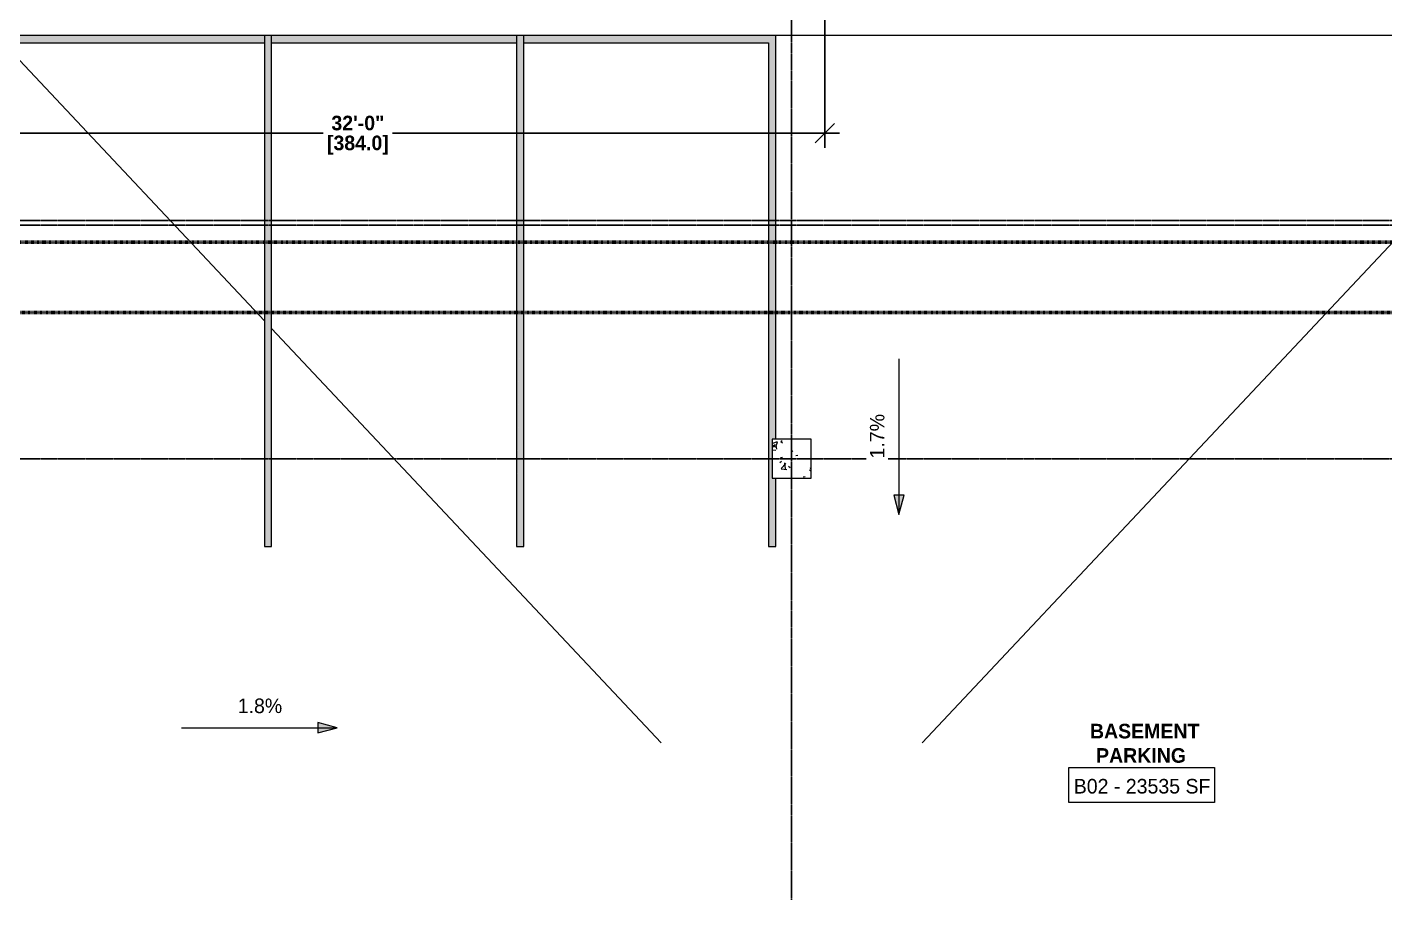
# Model space of a CAD drawing. Header units: inches. Extents: x -4124 to -1807, y 11006 to 12379.
# Drawn here: x -3142 to -2583, y 11006 to 11365 of the extents above; entities that cross this region are included whole.
import ezdxf

# ---------------------------------------------------------------- set-up
doc = ezdxf.new("R2010")
doc.units = ezdxf.units.IN
doc.header["$MEASUREMENT"] = 0
for name, pattern in [('Dash 1_16_', [0.125, 0.0625, -0.0625]), ('Double Dash 3_8_', [1, 0.375, -0.125, 0.125, -0.125, 0.125, -0.125]), ('Grid Line 1_2_', [0.875, 0.5, -0.125, 0.125, -0.125]), ('Grid Line 1_2__2_', [0.875, 0.5, -0.125, 0.125, -0.125])]:
    doc.linetypes.add(name, pattern=pattern)
for name, color, linetype, lineweight in [('0-1', 7, 'Continuous', 5), ('0-3', 130, 'Double Dash 3_8_', 60), ('0-5', 8, 'Continuous', 9), ('A-ANNO-DIMS-1', 211, 'Continuous', 30), ('A-AREA-IDEN', 2, 'Continuous', 9), ('A-FLOR-1', 9, 'Continuous', 18), ('A-GENM', 5, 'Continuous', 9), ('C-PROP-LINE-2', 130, 'Dash 1_16_', 60), ('G-ANNO-DIMS', 111, 'Continuous', 9), ('S-COLS', 52, 'Continuous', 9), ('S-COLS-1', 7, 'Continuous', 9), ('S-GRID-1', 1, 'Grid Line 1_2_', 9), ('S-GRID-2', 1, 'Grid Line 1_2__2_', 30)]:
    doc.layers.add(name, color=color, linetype=linetype, lineweight=lineweight)
doc.styles.add('Century Gothic', font='ufonts.com_century-gothic.ttf', dxfattribs={"height": 6})
doc.styles.add('Century Gothic_B', font='GOTHICB.TTF', dxfattribs={"height": 6})
doc.dimstyles.new('OD__1_16__Tol__', dxfattribs={"dimscale": 12, "dimtxt": 6.26501, "dimasz": 0.666667, "dimexe": 0.5, "dimexo": 0.333333, "dimgap": 0.083333, "dimtad": 1, "dimdec": 4, "dimrnd": 0.0625, "dimzin": 3, "dimdsep": 46, "dimlunit": 4, "dimtxsty": 'Century Gothic_B', "dimblk1": 'OBLIQUE', "dimblk2": 'OBLIQUE', "dimsah": 1, "dimcen": 0.09, "dimdle": 0.5, "dimazin": 0, "dimtfac": 1, "dimtdec": 4, "dimtix": 1, "dimtmove": 0, "dimatfit": 3, "dimfxl": 1, "dimtvp": 1, "dimtfill": 1, "dimfrac": 2, "dimtolj": 1, "dimtzin": 0, "dimlwd": 30, "dimlwe": 30, "dimarcsym": 2})

# ---------------------------------------------------------------- blocks, each defined once
blk = doc.blocks.new('Family - ___-2835860-ENLARGED FLOOR PLAN - BASEMENT - EAST')
at = {"layer": 'C-PROP-LINE-2'}
blk.add_line((-2067.92, 11247.39), (-3401.42, 11247.39), dxfattribs=at)
blk = doc.blocks.new('Family - ___-2835903-ENLARGED FLOOR PLAN - BASEMENT - EAST')
at = {"layer": 'C-PROP-LINE-2'}
blk.add_line((-2096.82, 11276.29), (-3400.92, 11276.29), dxfattribs=at)
blk = doc.blocks.new('Family - ___-2835932-ENLARGED FLOOR PLAN - BASEMENT - EAST')
at = {"layer": 'C-PROP-LINE-2'}
blk.add_line((-2067.92, 11247.39), (-3401.42, 11247.39), dxfattribs=at)
blk = doc.blocks.new('CTR - 1st Phase - Shell_rvt-1-ENLARGED FLOOR PLAN - BASEMENT - EAST')
at = {"layer": 'A-FLOR-1'}
for p, q in [((-2827.32, 11361.19), (-2833.82, 11361.19)), ((-2500.32, 11361.19), (-2827.32, 11361.19)), ((-2773.6, 11070.36), (-2500.32, 11361.19)), ((-3044.16, 11243.95), (-3144.82, 11351.08)), ((-2881.04, 11070.36), (-3041.16, 11240.75))]:
    blk.add_line(p, q, dxfattribs=at)
at = {"layer": 'S-GRID-1'}
for p, q in [((-2827.32, 11005.88), (-2827.32, 12345.93)), ((-1807.14, 11283.19), (-4091.58, 11283.19))]:
    blk.add_line(p, q, dxfattribs=at)
at = {"layer": '0-3'}
for name in ['Family - ___-2835932-ENLARGED FLOOR PLAN - BASEMENT - EAST', 'Family - ___-2835860-ENLARGED FLOOR PLAN - BASEMENT - EAST', 'Family - ___-2835903-ENLARGED FLOOR PLAN - BASEMENT - EAST']:
    blk.add_blockref(name, (0, 0), dxfattribs=at)
blk = doc.blocks.new('034100 - Precast Structural Concrete - Column - Corbels - 16_x16_-V12-ENLARGED FLOOR PLAN - BASEMENT - EAST')
at = {"layer": 'S-COLS'}
h = blk.add_hatch(dxfattribs=at)
h.set_pattern_fill('FP_15', color=256, style=0, pattern_type=2)
h.set_pattern_definition([(140, (11186.205, 2828.308), (1.606828, 18.362056), [1.92, -21.12]), (85, (11186.205, 2828.308), (-19.255874, -3.552257), [1.536, -16.896]), (190.451, (11186.339, 2829.838), (-17.649286, 14.81021), [1.632, -17.949]), (136.184, (11181.085, 2828.308), (4.237615, 27.32125), [2.88, -31.68]), (186.636, (11181.438, 2830.585), (-24.937167, 23.927535), [2.448, -26.924]), (81.184, (11181.085, 2828.308), (-24.937426, 23.927645), [2.304, -25.344]), (111, (11182.365, 2830.868), (10.307465, 15.28081), [1.92, -21.12]), (56, (11182.365, 2830.868), (-18.563735, 6.22856), [1.536, -16.896]), (161.451, (11183.224, 2832.141), (-8.25628, 21.509846), [1.632, -17.949]), (127.5, (11186.205, 2828.308), (-8.5225365, 0.3110953), [0.845, -15.846, 0.845, -16.307, -16.96]), (127.5, (11186.205, 2828.308), (-8.5225365, 0.3110953), [-33.843, 0.845, -16.115]), (97.5, (11186.205, 2828.308), (-10.0974314, 6.7346365), [0.845, -8.934, 0.845, -15.462, -6.464]), (97.5, (11186.205, 2828.308), (-10.0974314, 6.7346365), [-26.086, 0.845, -5.619]), (57.5, (11186.205, 2822.599), (0.5771864, 13.6661073), [0.845, -5.555, 0.845, -19.123, -26.496]), (57.5, (11186.205, 2822.599), (0.5771864, 13.6661073), [-26.368, 0.845, -25.651]), (47.5, (11186.205, 2820.039), (-2.562859, 14.929853), [0.845, -7.475, 0.845, -12.416, -18.816]), (47.5, (11186.205, 2820.039), (-2.562859, 14.929853), [-21.581, 0.845, -17.971])])
h.paths.add_polyline_path([(7.02, -5.92), (7.02, 8.98), (-8.98, 8.98), (-8.98, -7.02), (7.02, -7.02)], flags=0)
at = {"layer": 'S-COLS-1'}
for p, q in [((-8.91, 8.98), (-8.98, 8.98)), ((-8.98, 8.98), (-8.98, -7.02)), ((6.94, 8.98), (-8.91, 8.98)), ((7.02, 8.98), (6.94, 8.98)), ((7.02, -7.02), (7.02, 8.98)), ((-8.98, -7.02), (-8.91, -7.02)), ((-8.91, -7.02), (6.94, -7.02)), ((6.94, -7.02), (7.02, -7.02))]:
    blk.add_line(p, q, dxfattribs=at)
blk = doc.blocks.new('CTR - 1st Phase - Structure_rvt-1-ENLARGED FLOOR PLAN - BASEMENT - EAST')
at = {"layer": 'S-GRID-2'}
for p, q in [((-2827.32, 11005.88), (-2827.32, 12247.5)), ((-1807.14, 11285.19), (-4076.95, 11285.19)), ((-1807.14, 11283.19), (-4076.95, 11283.19)), ((-1807.14, 11187.19), (-4076.95, 11187.19))]:
    blk.add_line(p, q, dxfattribs=at)
at = {"layer": '0-5', "rotation": 269.9999999999967}
blk.add_blockref('034100 - Precast Structural Concrete - Column - Corbels - 16_x16_-V12-ENLARGED FLOOR PLAN - BASEMENT - EAST', (-2828.31, 11186.21), dxfattribs=at)
blk = doc.blocks.new('Parking_Stall_Multiple - STANDARD-1982617-ENLARGED FLOOR PLAN - BASEMENT - EAST')
at = {"layer": 'A-GENM'}
h = blk.add_hatch(color=256, dxfattribs=at)
h.paths.add_polyline_path([(210, -106.67), (106.5, -105.17), (3, -106.67), (181.92, -106.67)], flags=0)
h.paths.add_polyline_path([(0, -103.67), (0.08, -106.58), (0, -106.67), (3, -106.67), (1.5, -105.17)], flags=0)
h.paths.add_polyline_path([(210, 0), (182, 0), (182, -1.5), (166, -1.5), (166, 0), (0, 0), (0, -103.67), (3, -103.67), (3, -3), (210, -3), (210, -1.5)], flags=0)
h = blk.add_hatch(color=256, dxfattribs=at)
h.paths.add_polyline_path([(210, -210.34), (106.5, -208.84), (3, -210.34), (181.92, -210.34)], flags=0)
h.paths.add_polyline_path([(210, -106.67), (210, -103.67), (0, -103.67), (3, -106.67), (106.5, -105.17), (181.92, -106.26)], flags=0)
h.paths.add_polyline_path([(3, -210.34), (0, -207.34), (0, -210.34)], flags=0)
h.paths.add_polyline_path([(0, -106.67), (0.08, -106.58), (0, -103.67)], flags=0)
h.paths.add_polyline_path([(3, -115.54), (3, -106.67), (0, -106.67), (0, -207.34), (3, -207.34)], flags=0)
h = blk.add_hatch(color=256, dxfattribs=at)
h.paths.add_polyline_path([(3, -210.34), (106.5, -208.84), (210, -210.34), (210, -207.34), (0, -207.34)], flags=0)
h.paths.add_polyline_path([(210, -312.5), (210, -311), (3, -311), (3, -210.34), (0, -210.34), (0, -314), (166, -314), (166, -312.5), (182, -312.5), (182, -314), (210, -314)], flags=0)
for p, q in [((166, 0), (0, 0)), ((0, 0), (0, -106.67)), ((210, 0), (182, 0)), ((210, -3), (210, 0)), ((3, -103.67), (3, -3)), ((3, -3), (210, -3)), ((210, -103.67), (0, -103.67)), ((0, -103.67), (0, -210.34)), ((210, -103.67), (3, -103.67)), ((210, -106.67), (210, -103.67)), ((210, -106.67), (210, -103.67)), ((0, -106.67), (210, -106.67)), ((3, -207.34), (3, -106.67)), ((3, -106.67), (210, -106.67)), ((210, -207.34), (0, -207.34)), ((0, -207.34), (0, -314)), ((0, -210.34), (210, -210.34)), ((210, -207.34), (3, -207.34)), ((3, -311), (3, -210.34)), ((3, -210.34), (210, -210.34)), ((210, -210.34), (210, -207.34)), ((210, -210.34), (210, -207.34)), ((210, -311), (3, -311)), ((210, -314), (210, -311)), ((0, -314), (166, -314)), ((182, -314), (210, -314))]:
    blk.add_line(p, q, dxfattribs=at)
blk = doc.blocks.new('_Oblique')
at = {"color": 0, "linetype": 'ByBlock', "lineweight": -2}
blk.add_line((-0.5, -0.5), (0.5, 0.5), dxfattribs=at)
blk = doc.blocks.new('DIMBLOCK41-ENLARGED FLOOR PLAN - BASEMENT - EAST')
at = {"layer": 'A-ANNO-DIMS-1', "color": 0, "lineweight": 30, "transparency": 16777216}
for p, q in [((-3197.7, 11420.99), (-3197.7, 11315.03)), ((-2813.7, 11420.99), (-2813.7, 11315.03)), ((-3203.7, 11321.03), (-2807.7, 11321.03))]:
    blk.add_line(p, q, dxfattribs=at)
at = {"layer": 'Defpoints', "color": 0, "transparency": 16777216}
for p in [(-3197.7, 11424.99), (-2813.7, 11424.99), (-2813.7, 11321.03)]:
    blk.add_point(p, dxfattribs=at)
at = {"layer": 'A-ANNO-DIMS-1', "color": 0, "lineweight": 30, "transparency": 16777216, "xscale": 7.999999999999998, "yscale": 7.999999999999998, "zscale": 7.999999999999998, "rotation": 180}
blk.add_blockref('_Oblique', (-3197.7, 11321.03), dxfattribs=at)
at = {"layer": 'A-ANNO-DIMS-1', "color": 0, "lineweight": 30, "transparency": 16777216, "xscale": 7.999999999999998, "yscale": 7.999999999999998, "zscale": 7.999999999999998}
blk.add_blockref('_Oblique', (-2813.7, 11321.03), dxfattribs=at)
at = {"layer": 'A-ANNO-DIMS-1', "color": 0, "transparency": 16777216, "insert": (-3005.7, 11325.18), "char_height": 6, "attachment_point": 5, "style": 'Century Gothic_B', "bg_fill": 3, "box_fill_scale": 1.25, "bg_fill_color": 256, "bg_fill_true_color": 13158600, "bg_fill_transparency": 0}
blk.add_mtext('\\A1;32\'-0"', dxfattribs=at)
at = {"layer": 'A-ANNO-DIMS-1', "color": 0, "transparency": 16777216, "insert": (-3005.7, 11316.14), "char_height": 6, "attachment_point": 5, "style": 'Century Gothic_B', "bg_fill": 3, "box_fill_scale": 1.25, "bg_fill_color": 256, "bg_fill_true_color": 13158600, "bg_fill_transparency": 0}
blk.add_mtext('\\A1;[384.0]', dxfattribs=at)

msp = doc.modelspace()

# ---------------------------------------------------------------- hatches: boundary and pattern name
at = {"layer": 'G-ANNO-DIMS'}
for points in [[(-2783.17082, 11164.22768), (-2781.02723, 11172.22768), (-2785.31441, 11172.22768)], [(-2783.17082, 11164.22768), (-2781.02723, 11172.22768), (-2785.31441, 11172.22768)], [(-3014.20029, 11076.65291), (-3022.20029, 11078.7965), (-3022.20029, 11074.50931)], [(-3014.20029, 11076.65291), (-3022.20029, 11078.7965), (-3022.20029, 11074.50931)]]:
    msp.add_hatch(color=256, dxfattribs=at).paths.add_polyline_path(points, flags=0)

# ---------------------------------------------------------------- linework, layer by layer
at = {"layer": 'A-AREA-IDEN', "flags": 128}
msp.add_lwpolyline([(-2713.30467, 11060.25736), (-2653.46845, 11060.25736), (-2653.46845, 11045.92665), (-2713.30467, 11045.92665)], close=True, dxfattribs=at)
at = {"layer": 'G-ANNO-DIMS'}
for p, q in [((-2783.17082, 11228.22768), (-2783.17082, 11164.22768)), ((-2783.17082, 11228.22768), (-2783.17082, 11164.22768)), ((-2781.02723, 11172.22768), (-2785.31441, 11172.22768)), ((-2785.31441, 11172.22768), (-2783.17082, 11164.22768)), ((-2781.02723, 11172.22768), (-2785.31441, 11172.22768)), ((-2785.31441, 11172.22768), (-2783.17082, 11164.22768)), ((-2783.17082, 11164.22768), (-2781.02723, 11172.22768)), ((-2783.17082, 11164.22768), (-2781.02723, 11172.22768)), ((-3014.20029, 11076.65291), (-3022.20029, 11078.7965)), ((-3022.20029, 11078.7965), (-3022.20029, 11074.50931)), ((-3014.20029, 11076.65291), (-3022.20029, 11078.7965)), ((-3022.20029, 11078.7965), (-3022.20029, 11074.50931)), ((-3078.20029, 11076.65291), (-3014.20029, 11076.65291)), ((-3078.20029, 11076.65291), (-3014.20029, 11076.65291)), ((-3022.20029, 11074.50931), (-3014.20029, 11076.65291)), ((-3022.20029, 11074.50931), (-3014.20029, 11076.65291))]:
    msp.add_line(p, q, dxfattribs=at)

# ---------------------------------------------------------------- block references
at = {"layer": '0-1'}
for name in ['CTR - 1st Phase - Shell_rvt-1-ENLARGED FLOOR PLAN - BASEMENT - EAST', 'CTR - 1st Phase - Structure_rvt-1-ENLARGED FLOOR PLAN - BASEMENT - EAST']:
    msp.add_blockref(name, (0, 0), dxfattribs=at)
at = {"layer": 'A-GENM', "rotation": 270.0000000000005}
msp.add_blockref('Parking_Stall_Multiple - STANDARD-1982617-ENLARGED FLOOR PLAN - BASEMENT - EAST', (-2833.81983, 11361.1894), dxfattribs=at)

# ---------------------------------------------------------------- texts
at = {"layer": 'A-AREA-IDEN', "char_height": 6, "attachment_point": 1}
for s, insert, width, style in [('BASEMENT', (-2704.6401, 11078.23927), 51.308, 'Century Gothic_B'), ('PARKING', (-2702.1401, 11068.23927), 45.248, 'Century Gothic_B'), ('B02 - 23535 SF', (-2711.30467, 11055.59069), 67.468, 'Century Gothic')]:
    msp.add_mtext(s, dxfattribs=dict(at, insert=insert, width=width, style=style))

# ---------------------------------------------------------------- next in the draw order: texts
at = {"layer": 'G-ANNO-DIMS', "insert": (-2795.15971, 11187.33169), "char_height": 6, "width": 21.3503875, "attachment_point": 1, "rotation": 90, "line_spacing_factor": 0.984502, "style": 'Century Gothic', "bg_fill": 3, "box_fill_scale": 1.25, "bg_fill_color": 256, "bg_fill_true_color": 13158600, "bg_fill_transparency": 0}
msp.add_mtext('1.7%', dxfattribs=at)
at = {"layer": 'G-ANNO-DIMS', "insert": (-3055.09629, 11088.6418), "char_height": 6, "width": 21.3503875, "attachment_point": 1, "line_spacing_factor": 0.984502, "style": 'Century Gothic', "bg_fill": 3, "box_fill_scale": 1.25, "bg_fill_color": 256, "bg_fill_true_color": 13158600, "bg_fill_transparency": 0}
msp.add_mtext('1.8%', dxfattribs=at)

# ---------------------------------------------------------------- next in the draw order: dimensions: what is measured, and where the dimension line sits
at = {"layer": 'A-ANNO-DIMS-1'}
dim = msp.add_linear_dim(base=(-2813.69874, 11321.03155), p1=(-3197.69874, 11424.9894), p2=(-2813.69874, 11424.9894), dimstyle='OD__1_16__Tol__', override={"dimpost": '<>\\X', "dimfxl": 384}, dxfattribs=at)
dim.commit()
dim.dimension.update_dxf_attribs({"geometry": 'DIMBLOCK41-ENLARGED FLOOR PLAN - BASEMENT - EAST', "text_midpoint": (-3005.69874, 11321.03155)})

# ---------------------------------------------------------------- next in the draw order: texts
at = {"layer": 'G-ANNO-DIMS', "insert": (-2795.15971, 11187.33169), "char_height": 6, "width": 21.3503875, "attachment_point": 1, "rotation": 90, "line_spacing_factor": 0.984502, "style": 'Century Gothic', "bg_fill": 3, "box_fill_scale": 1.25, "bg_fill_color": 256, "bg_fill_true_color": 13158600, "bg_fill_transparency": 0}
msp.add_mtext('1.7%', dxfattribs=at)
at = {"layer": 'G-ANNO-DIMS', "insert": (-3055.09629, 11088.6418), "char_height": 6, "width": 21.3503875, "attachment_point": 1, "line_spacing_factor": 0.984502, "style": 'Century Gothic', "bg_fill": 3, "box_fill_scale": 1.25, "bg_fill_color": 256, "bg_fill_true_color": 13158600, "bg_fill_transparency": 0}
msp.add_mtext('1.8%', dxfattribs=at)

doc.saveas('drawing.dxf')
